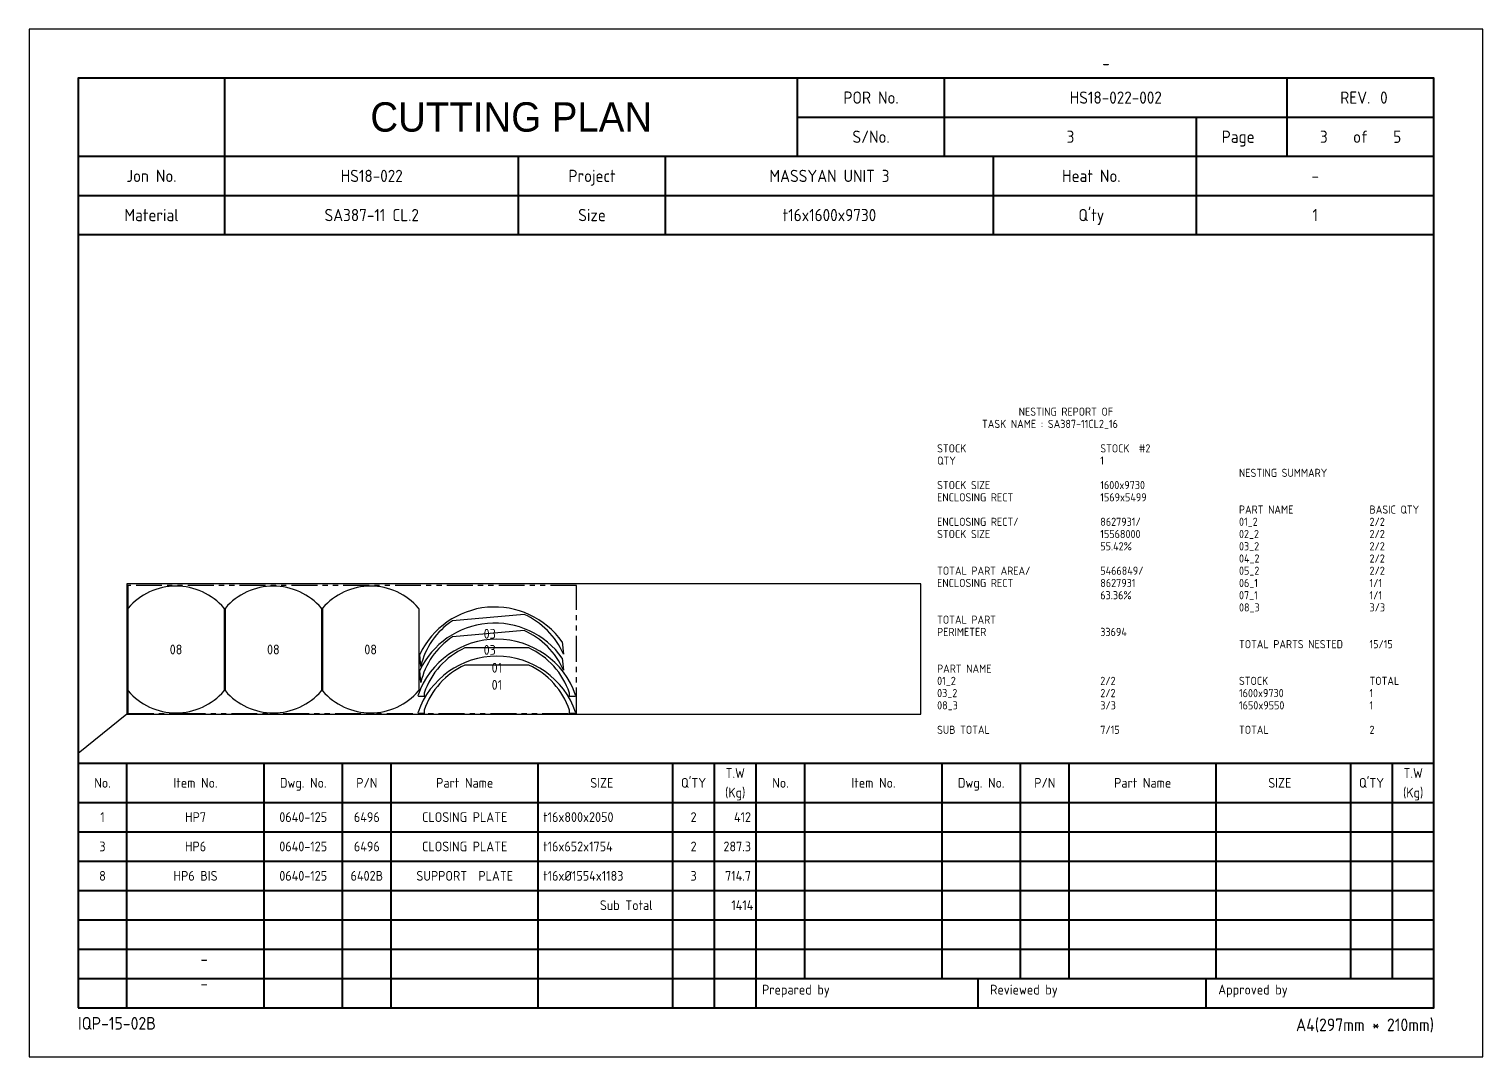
# Model space of a CAD drawing. Header units: millimetres. Extents: x -47360 to 661737, y -45870 to 354580.
# Drawn here: x 170000 to 187820, y 20000 to 32600 of the extents above; entities that cross this region are included whole.
import ezdxf
from ezdxf.enums import TextEntityAlignment as Align

# ---------------------------------------------------------------- set-up
doc = ezdxf.new("R2010")
doc.units = ezdxf.units.MM
doc.header["$LTSCALE"] = 10
doc.linetypes.add('PHANTOM', pattern=[63.5, 31.75, -6.35, 6.35, -6.35, 6.35, -6.35])
for name, color, linetype in [('$ENCL_RECT_RESERVED_LAYER$', 4, 'PHANTOM'), ('01_2__016X2050X800', 7, 'Continuous'), ('03_2__016X1754X652', 7, 'Continuous'), ('08_3__016XØ1554', 7, 'Continuous'), ('PART-LABEL', 6, 'Continuous'), ('STOCK', 3, 'Continuous'), ('SUMMARY', 4, 'Continuous'), ('T', 2, 'Continuous')]:
    doc.layers.add(name, color=color, linetype=linetype)
doc.layers.add('PAGE', color=9, linetype='Continuous', plot=False)
doc.layers.add('TITLE', color=15, linetype='Continuous', lineweight=40)
doc.styles.get("Standard").update_dxf_attribs({"font": 'isocp2.shx', "bigfont": 'whgtxt.shx'})

# ---------------------------------------------------------------- blocks, each defined once
blk = doc.blocks.new('CP00')
at = {"layer": 'PAGE'}
blk.add_line((20, 70), (10, 62), dxfattribs=at)
blk.add_lwpolyline([(0, 0), (297, 0), (297, 210), (0, 210)], close=True, dxfattribs=at)
at = {"layer": 'TITLE'}
for p, q in [((40, 184), (40, 200)), ((157, 184), (157, 200)), ((10, 184), (287, 184)), ((10, 168), (287, 168)), ((10, 60), (287, 60)), ((148.5, 16), (287, 16))]:
    blk.add_line(p, q, dxfattribs=at)
at = {"layer": 'TITLE', "color": 8}
for p, q in [((187, 184), (187, 200)), ((257, 184), (257, 192)), ((40, 168), (40, 184)), ((130, 168), (130, 184)), ((238.5, 168), (238.5, 184)), ((10, 176), (287, 176)), ((20, 10), (20, 60)), ((48, 10), (48, 60)), ((64, 10), (64, 60)), ((74, 10), (74, 60)), ((104, 10), (104, 60)), ((131.5, 10), (131.5, 60)), ((140, 10), (140, 60)), ((158.5, 16), (158.5, 60)), ((186.5, 16), (186.5, 60)), ((202.5, 16), (202.5, 60)), ((212.5, 16), (212.5, 60)), ((242.5, 16), (242.5, 60)), ((270, 16), (270, 60)), ((278.5, 16), (278.5, 60)), ((10, 52), (287, 52)), ((10, 46), (287, 46)), ((10, 40), (287, 40)), ((10, 34), (287, 34)), ((10, 28), (287, 28)), ((10, 22), (287, 22)), ((10, 16), (148.5, 16)), ((193.8, 16), (193.8, 10)), ((240.4, 16), (240.4, 10))]:
    blk.add_line(p, q, dxfattribs=at)
at = {"layer": 'TITLE', "color": 9}
for p, q in [((257, 192), (257, 200)), ((157, 192), (287, 192)), ((238.5, 184), (238.5, 192)), ((100, 168), (100, 184)), ((197, 168), (197, 184)), ((148.5, 10), (148.5, 60))]:
    blk.add_line(p, q, dxfattribs=at)
at = {"layer": 'TITLE', "color": 15}
blk.add_lwpolyline([(10, 10), (287, 10), (287, 200), (10, 200)], close=True, dxfattribs=at)
at = {"layer": 'PAGE', "color": 2}
blk.add_attdef('ATT_NESTINGPLANNO', text='', height=2.5, dxfattribs=at).set_placement((220, 203), align=Align.MIDDLE_CENTER)
for tag, p in [('ATT_OWNERITEMNO', (35, 7.09)), ('ATT_PARTNAME', (35, 2.09))]:
    blk.add_attdef(tag, text='', height=2.5, dxfattribs=at).set_placement(p, align=Align.MIDDLE_LEFT)
at = {"layer": 'TITLE', "color": 2}
for s, height, p in [('POR No.', 2.5, (172, 196)), ('S/No.', 2.5, (172, 188)), ('Page', 2.5, (247, 188)), ('of', 2.5, (272, 188)), ('Jon No.', 2.5, (25, 180)), ('Project', 2.5, (115, 180)), ('Heat No.', 2.5, (217, 180)), ('-', 2.5, (262.75, 180)), ('Material', 2.5, (25, 172)), ('Size', 2.5, (115, 172)), ("Q'ty", 2.5, (217, 172)), ('No.', 2, (15, 56)), ('Item No.', 2, (34, 56)), ('Dwg. No.', 2, (56, 56)), ('P/N', 2, (69, 56)), ('Part Name', 2, (89, 56)), ('SIZE', 2, (117, 56)), ("Q'TY", 2, (135.75, 56)), ('T.W', 2, (144.25, 58)), ('No.', 2, (153.5, 56)), ('Item No.', 2, (172.5, 56)), ('Dwg. No.', 2, (194.5, 56)), ('P/N', 2, (207.5, 56)), ('Part Name', 2, (227.5, 56)), ('SIZE', 2, (255.5, 56)), ("Q'TY", 2, (274.25, 56)), ('T.W', 2, (282.75, 58)), ('(Kg)', 2, (144.25, 54)), ('(Kg)', 2, (282.75, 54))]:
    blk.add_text(s, height=height, dxfattribs=at).set_placement(p, align=Align.MIDDLE_CENTER)
blk.add_text('REV.', height=2.5, dxfattribs=at).set_placement((274, 196), align=Align.MIDDLE_RIGHT)
blk.add_text('0', height=2.5, dxfattribs=at).set_placement((276, 196), align=Align.MIDDLE_LEFT)
for s, height, p in [('Prepared by', 2, (149.73, 12.75)), ('Reviewed by', 2, (196.33, 12.75)), ('Approved by', 2, (242.93, 12.75)), ('IQP-15-02B', 2.594, (10, 5.57))]:
    blk.add_text(s, height=height, dxfattribs=at).set_placement(p)
blk.add_text('A4(297mm * 210mm)', height=2.5936, dxfattribs=at).set_placement((287, 5.26), align=Align.RIGHT)
at = {"layer": 'TITLE', "color": 3, "insert": (98.5, 192), "char_height": 6, "width": 59.896, "attachment_point": 5}
blk.add_mtext('{\\fHYHeadLine-Medium|b0|i0|c129|p18;CUTTING PLAN}', dxfattribs=at)
at = {"layer": 'TITLE', "color": 2}
for tag, height, p in [('ATT_PORNO', 2.5, (222, 196)), ('ATT_CUTTINGPLANNO', 2.5, (212.75, 188)), ('ATT_PAGENO', 2.5, (264.5, 188)), ('ATT_PAGESUBTOTAL', 2.5, (279.5, 188)), ('ATT_WONO', 2.5, (70, 180)), ('ATT_PROJECT', 2.5, (163.5, 180)), ('ATT_PORWEIGHT', 2, (278.5, 89)), ('ATT_NETWEIGHT', 2, (278.5, 83)), ('ATT_SAVEWEIGHT', 2, (278.5, 77)), ('ATT_SCRAPWEIGHT', 2, (278.5, 71)), ('ATT_CUTTING', 2, (278.5, 65))]:
    blk.add_attdef(tag, text='', height=height, dxfattribs=at).set_placement(p, align=Align.MIDDLE_CENTER)
at = {"layer": 'TITLE', "color": 3}
for tag, p in [('ATT_MATERIAL', (70, 172)), ('ATT_SIZE', (163.5, 172)), ('ATT_QTY', (262.75, 172))]:
    blk.add_attdef(tag, text='', height=2.5, dxfattribs=at).set_placement(p, align=Align.MIDDLE_CENTER)

msp = doc.modelspace()

# ---------------------------------------------------------------- linework, layer by layer
at = {"layer": '$ENCL_RECT_RESERVED_LAYER$'}
msp.add_lwpolyline([(171210, 24210), (176708.5, 24210), (176708.5, 25778.89), (171210, 25778.89)], close=True, dxfattribs=at)
at = {"layer": '01_2__016X2050X800'}
for p, q in [((176125.45, 25013.27), (175341.29, 25013.27)), ((176125.45, 24803.78), (175341.29, 24803.78)), ((174843.2, 24419.49), (174778.74, 24419.49)), ((174843.2, 24460.92), (174843.2, 24419.49)), ((176623.55, 24419.49), (176623.55, 24460.92)), ((176688, 24419.49), (176623.55, 24419.49)), ((174843.2, 24251.43), (174843.2, 24210)), ((176623.55, 24210), (176623.55, 24251.43)), ((174843.2, 24210), (174778.74, 24210)), ((176688, 24210), (176623.55, 24210))]:
    msp.add_line(p, q, dxfattribs=at)
for centre, radius, start, end in [((175733.37, 24098.61), 1023, 19.223539, 160.77648), ((175733.37, 24158.94), 940, 114.651939, 161.261201), ((175733.37, 24158.94), 940, 18.73879, 65.348061), ((175733.37, 23889.12), 1023, 19.223539, 160.77648), ((175733.37, 23949.45), 940, 114.651939, 161.261201), ((175733.37, 23949.45), 940, 18.73879, 65.348061), ((174778.74, 24431.49), 12, 160.77648, 270), ((176688, 24431.49), 12, 269.999863, 19.223952), ((174778.74, 24222), 12, 160.77648, 270), ((176688, 24222), 12, 269.999863, 19.223952)]:
    msp.add_arc(centre, radius, start, end, dxfattribs=at)
at = {"layer": '03_2__016X1754X652'}
for p, q in [((176067.96, 25424.33), (175189.99, 25347.51)), ((176067.97, 25226.85), (175189.99, 25150.04)), ((176535.53, 25086.82), (176548.47, 24938.9)), ((174801.08, 24786.03), (174788.14, 24933.94)), ((176535.53, 24889.34), (176548.47, 24741.43)), ((174801.08, 24588.55), (174788.14, 24736.47))]:
    msp.add_line(p, q, dxfattribs=at)
for centre, radius, start, end in [((175706.54, 24499.43), 1016, 35.319655, 154.680345), ((175706.54, 24301.96), 1016, 35.319655, 154.680345), ((175699.56, 24579.13), 922, 123.551127, 167.032178), ((175699.56, 24579.13), 922, 22.967821, 66.448873), ((175699.57, 24381.65), 922, 123.551127, 167.032178), ((175699.57, 24381.65), 922, 22.967821, 66.448873)]:
    msp.add_arc(centre, radius, start, end, dxfattribs=at)
at = {"layer": '08_3__016XØ1554'}
for p, q in [((171210, 25494.05), (171210, 24494.84)), ((172392.66, 25494.05), (172392.66, 24494.84)), ((172402.66, 25494.05), (172402.66, 24494.84)), ((173585.32, 25494.05), (173585.32, 24494.84)), ((173595.32, 25494.05), (173595.32, 24494.84)), ((174777.97, 25494.05), (174777.97, 24494.84))]:
    msp.add_line(p, q, dxfattribs=at)
for centre, radius, start, end in [((171801.33, 24994.45), 777, 40.773872, 139.226128), ((172993.99, 24994.45), 777, 40.773872, 139.226128), ((174186.65, 24994.45), 777, 40.773872, 139.226128), ((171222, 25494.05), 12, 139.226128, 180), ((172380.66, 25494.05), 12, 0, 40.773872), ((172414.66, 25494.05), 12, 139.226128, 180), ((173573.32, 25494.05), 12, 0, 40.773872), ((173607.32, 25494.05), 12, 139.226128, 180), ((174765.97, 25494.05), 12, 0, 40.773872), ((171222, 24494.84), 12, 180, 220.773872), ((171801.33, 24994.45), 777, 220.773872, 319.226128), ((172380.66, 24494.84), 12, 319.226128, 0), ((172414.66, 24494.84), 12, 180, 220.773872), ((172993.99, 24994.45), 777, 220.773872, 319.226128), ((173573.32, 24494.84), 12, 319.226128, 0), ((173607.32, 24494.84), 12, 180, 220.773872), ((174186.65, 24994.45), 777, 220.773872, 319.226128), ((174765.97, 24494.84), 12, 319.226128, 0)]:
    msp.add_arc(centre, radius, start, end, dxfattribs=at)
at = {"layer": 'STOCK'}
msp.add_lwpolyline([(171200, 24200), (180930, 24200), (180930, 25800), (171200, 25800)], close=True, dxfattribs=at)

# ---------------------------------------------------------------- block references
ref = msp.add_blockref('CP00', (170000, 20000), dxfattribs=dict(xscale=60, yscale=60, zscale=60))
ref.add_attrib('ATT_WONO', 'HS18-022', dxfattribs={"layer": 'TITLE', "color": 2, "height": 150}).set_placement((174200, 30800), align=Align.MIDDLE_CENTER)
ref.add_attrib('ATT_PROJECT', 'MASSYAN UNIT 3', dxfattribs={"layer": 'TITLE', "color": 2, "height": 150}).set_placement((179810, 30800), align=Align.MIDDLE_CENTER)
ref.add_attrib('ATT_PORNO', 'HS18-022-002', dxfattribs={"layer": 'TITLE', "color": 2, "height": 150}).set_placement((183320, 31760), align=Align.MIDDLE_CENTER)
ref.add_attrib('ATT_OWNERITEMNO', '-', dxfattribs={"layer": 'PAGE', "color": 2, "height": 150}).set_placement((172100, 21200), align=Align.MIDDLE_LEFT)
ref.add_attrib('ATT_PARTNAME', '-', dxfattribs={"layer": 'PAGE', "color": 2, "height": 150}).set_placement((172100, 20900), align=Align.MIDDLE_LEFT)
ref.add_attrib('ATT_MATERIAL', 'SA387-11 CL.2', dxfattribs={"layer": 'TITLE', "color": 3, "height": 150}).set_placement((174200, 30320), align=Align.MIDDLE_CENTER)
ref.add_attrib('ATT_SIZE', 't16x1600x9730', dxfattribs={"layer": 'TITLE', "color": 3, "height": 150}).set_placement((179810, 30320), align=Align.MIDDLE_CENTER)
ref.add_attrib('ATT_QTY', '1', dxfattribs={"layer": 'TITLE', "color": 3, "height": 150}).set_placement((185765, 30320), align=Align.MIDDLE_CENTER)
ref.add_attrib('ATT_NESTINGPLANNO', '-', dxfattribs={"layer": 'PAGE', "color": 2, "height": 150}).set_placement((183200, 32180), align=Align.MIDDLE_CENTER)
ref.add_attrib('ATT_CUTTINGPLANNO', '3', dxfattribs={"layer": 'TITLE', "color": 2, "height": 150}).set_placement((182765, 31280), align=Align.MIDDLE_CENTER)
ref.add_attrib('ATT_PAGENO', '3', dxfattribs={"layer": 'TITLE', "color": 2, "height": 150}).set_placement((185870, 31280), align=Align.MIDDLE_CENTER)
ref.add_attrib('ATT_PAGESUBTOTAL', '5', dxfattribs={"layer": 'TITLE', "color": 2, "height": 150}).set_placement((186770, 31280), align=Align.MIDDLE_CENTER)

# ---------------------------------------------------------------- texts
at = {"layer": 'PART-LABEL'}
for s, p in [('03', (175646.38, 25187.01)), ('08', (171801.33, 24994.45)), ('08', (172993.99, 24994.45)), ('08', (174186.65, 24994.45)), ('03', (175646.38, 24989.54)), ('01', (175733.37, 24770.55)), ('01', (175733.37, 24561.06))]:
    msp.add_text(s, height=120, dxfattribs=at).set_placement(p, align=Align.MIDDLE_CENTER)
at = {"layer": 'SUMMARY'}
for s, p in [('TASK NAME : SA387-11CL2_16', (181680, 27710)), ('NESTING REPORT OF', (182130, 27860)), ('STOCK ', (181130, 27410)), ('STOCK  #2', (183130, 27410)), ('QTY', (181130, 27260)), ('1', (183130, 27260)), ('NESTING SUMMARY', (184830, 27110)), ('STOCK SIZE', (181130, 26960)), ('ENCLOSING RECT', (181130, 26810)), ('1600x9730', (183130, 26960)), ('1569x5499', (183130, 26810)), ('PART NAME', (184830, 26660)), ('BASIC QTY', (186430, 26660)), ('ENCLOSING RECT/', (181130, 26510)), ('8627931/', (183130, 26510)), ('01_2', (184830, 26510)), ('2/2', (186430, 26510)), ('STOCK SIZE', (181130, 26360)), ('15568000', (183130, 26360)), ('02_2', (184830, 26360)), ('2/2', (186430, 26360)), ('55.42%', (183130, 26210)), ('03_2', (184830, 26210)), ('2/2', (186430, 26210)), ('04_2', (184830, 26060)), ('2/2', (186430, 26060)), ('TOTAL PART AREA/', (181130, 25910)), ('ENCLOSING RECT', (181130, 25760)), ('5466849/', (183130, 25910)), ('8627931', (183130, 25760)), ('05_2', (184830, 25910)), ('06_1', (184830, 25760)), ('1/1', (186430, 25760)), ('2/2', (186430, 25910)), ('63.36%', (183130, 25610)), ('07_1', (184830, 25610)), ('1/1', (186430, 25610)), ('08_3', (184830, 25460)), ('3/3', (186430, 25460)), ('TOTAL PART', (181130, 25310)), ('PERIMETER', (181130, 25160)), ('33694', (183130, 25160)), ('TOTAL PARTS NESTED', (184830, 25010)), ('15/15', (186430, 25010)), ('PART NAME', (181130, 24710)), ('01_2', (181130, 24560)), ('2/2', (183130, 24560)), ('STOCK', (184830, 24560)), ('TOTAL', (186430, 24560)), ('03_2', (181130, 24410)), ('2/2', (183130, 24410)), ('1600x9730', (184830, 24410)), ('1', (186430, 24410)), ('08_3', (181130, 24260)), ('3/3', (183130, 24260)), ('1650x9550', (184830, 24260)), ('1', (186430, 24260)), ('SUB TOTAL', (181130, 23960)), ('7/15', (183130, 23960)), ('TOTAL', (184830, 23960)), ('2', (186430, 23960))]:
    msp.add_text(s, height=100, dxfattribs=at).set_placement(p)
at = {"layer": 'T'}
for s, p in [('1', (170900, 22880)), ('HP7', (172040, 22880)), ('0640-125', (173360, 22880)), ('6496', (174140, 22880)), ('CLOSING PLATE', (175340, 22880)), ('2', (178145, 22880)), ('3', (170900, 22520)), ('HP6', (172040, 22520)), ('0640-125', (173360, 22520)), ('6496', (174140, 22520)), ('CLOSING PLATE', (175340, 22520)), ('2', (178145, 22520)), ('8', (170900, 22160)), ('HP6 BIS', (172040, 22160)), ('0640-125', (173360, 22160)), ('6402B', (174140, 22160)), ('SUPPORT  PLATE', (175340, 22160)), ('3', (178145, 22160)), ('Sub Total', (177320, 21800))]:
    msp.add_text(s, height=120, dxfattribs=at).set_placement(p, align=Align.CENTER)
for s, p in [('t16x800x2050', (176301, 22880)), ('t16x652x1754', (176301, 22520)), ('t16x%%C1554x1183', (176301, 22160))]:
    msp.add_text(s, height=120, dxfattribs=at).set_placement(p)
for s, p in [('412', (178849, 22880)), ('287.3', (178849, 22520)), ('714.7', (178849, 22160)), ('1414 ', (178946.56, 21800))]:
    msp.add_text(s, height=120, dxfattribs=at).set_placement(p, align=Align.RIGHT)

doc.saveas('drawing.dxf')
